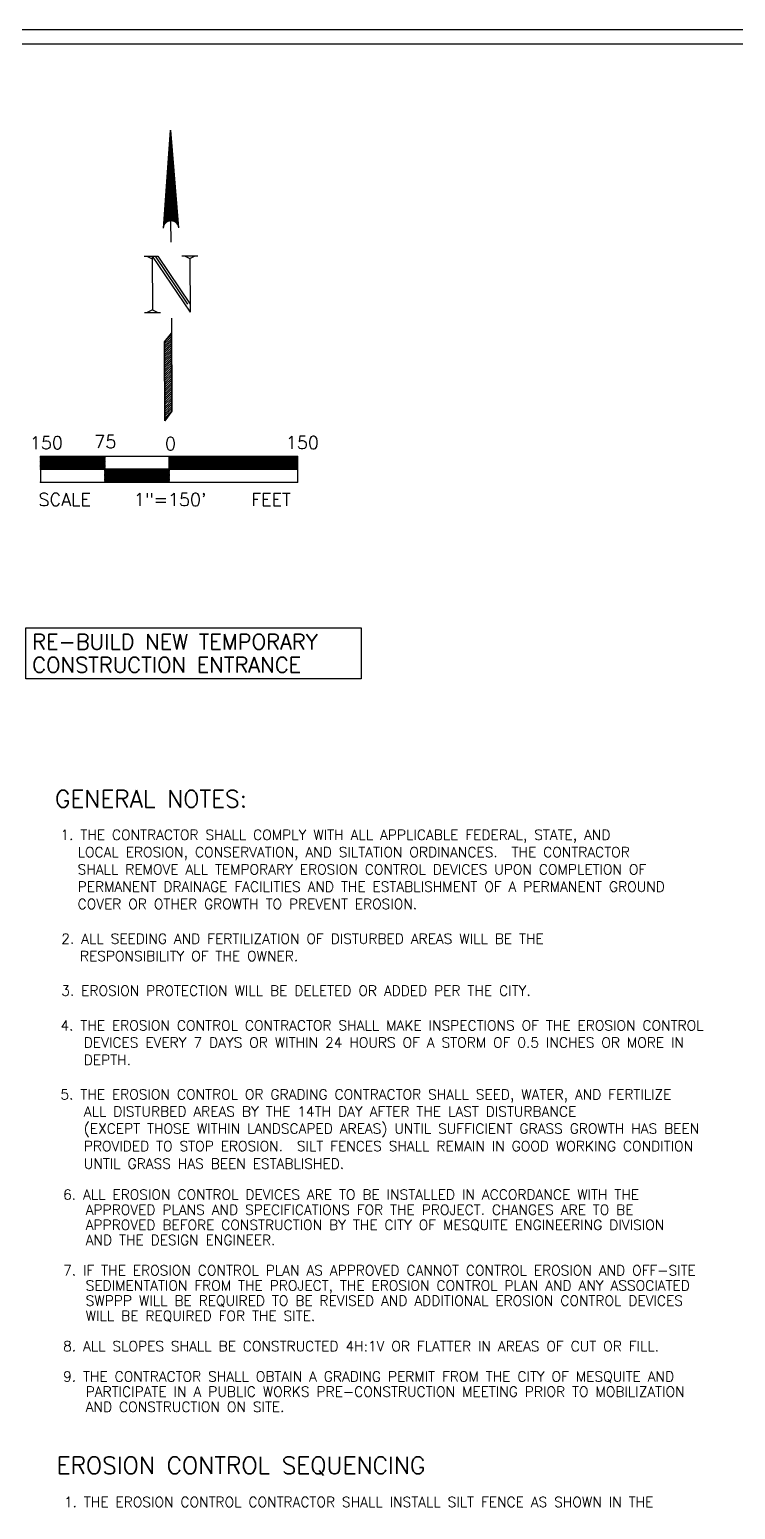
# Model space of a CAD drawing. Header units: inches. Extents: x 0 to 5400, y 0 to 3454.
# Drawn here: x 2623 to 3446, y 1728 to 3454 of the extents above; entities that cross this region are included whole.
import ezdxf

# ---------------------------------------------------------------- set-up
doc = ezdxf.new("R2010")
doc.units = ezdxf.units.IN
doc.header["$MEASUREMENT"] = 0
doc.layers.add('FINAL_DTM', color=15, linetype='Continuous')
doc.layers.add('SHEET', color=4, linetype='Continuous')
doc.styles.add('SIMPLEX', font='simplex')
doc.styles.add('SIMPLEX1', font='simplex1')

# ---------------------------------------------------------------- blocks, each defined once
blk = doc.blocks.new('JBI_NORTH_ARROW')
at = {"color": 3, "linetype": 'Continuous'}
for p, q in [((-0.048, 0.3377), (0, 0.9727)), ((0, 0.9727), (0.048, 0.3377)), ((0, 0.3857), (0, 0.9727)), ((-0.0048, 0.3855), (-0.0048, 0.9092)), ((0.0048, 0.3855), (0.0048, 0.9092)), ((-0.0144, 0.3835), (-0.0144, 0.7822)), ((-0.0096, 0.3847), (-0.0096, 0.8457)), ((0.0096, 0.3847), (0.0096, 0.8457)), ((0.0144, 0.3835), (0.0144, 0.7822)), ((-0.0192, 0.3817), (-0.0192, 0.7187)), ((0.0192, 0.3817), (0.0192, 0.7187)), ((-0.0288, 0.3761), (-0.0288, 0.5917)), ((-0.024, 0.3793), (-0.024, 0.6552)), ((0.024, 0.3793), (0.024, 0.6552)), ((0.0288, 0.3761), (0.0288, 0.5917)), ((-0.0336, 0.372), (-0.0336, 0.5282)), ((0.0336, 0.372), (0.0336, 0.5282)), ((-0.0432, 0.3586), (-0.0432, 0.4012)), ((-0.0384, 0.3665), (-0.0384, 0.4647)), ((0, 0.2459), (0, 0.3857)), ((0.0384, 0.3665), (0.0384, 0.4647)), ((0.0432, 0.3586), (0.0432, 0.4012)), ((-0.174, 0.1566), (-0.087, 0.1566)), ((-0.1566, 0.1566), (-0.1218, 0.1392)), ((-0.1218, 0.1566), (-0.1218, -0.1914)), ((-0.1218, 0.1566), (0.1218, -0.2088)), ((-0.1044, 0.1566), (0.1044, -0.1566)), ((-0.087, 0.1566), (0.1218, -0.1566)), ((0.0696, 0.1566), (0.174, 0.1566)), ((0.087, 0.1566), (0.1218, 0.1392)), ((0.1218, 0.1392), (0.1566, 0.1566)), ((0.1218, 0.1392), (0.1218, -0.2088)), ((0.1218, 0.1392), (0.1218, 0.1392)), ((-0.1218, -0.1914), (-0.1566, -0.2088)), ((-0.1218, -0.1914), (-0.087, -0.2088)), ((-0.174, -0.2088), (-0.0696, -0.2088)), ((0, -0.2459), (0, -0.8501)), ((-0.0468, -0.4005), (0, -0.3443)), ((0, -0.3443), (-0.0468, -0.4005)), ((-0.0468, -0.4129), (0, -0.3661)), ((-0.0468, -0.427), (0, -0.3802)), ((-0.0382, -0.3901), (0, -0.3519)), ((0, -0.8501), (0, -0.3443)), ((-0.0468, -0.4412), (0, -0.3943)), ((-0.0468, -0.911), (-0.0468, -0.4005)), ((-0.0468, -0.4005), (-0.0468, -0.911)), ((-0.0468, -0.4553), (0, -0.4085)), ((-0.0468, -0.4695), (0, -0.4226)), ((-0.0468, -0.4836), (0, -0.4368)), ((-0.0468, -0.4977), (0, -0.4509)), ((-0.0468, -0.5119), (0, -0.465)), ((-0.0468, -0.526), (0, -0.4792)), ((-0.0468, -0.5402), (0, -0.4933)), ((-0.0468, -0.5543), (0, -0.5075)), ((-0.0468, -0.5685), (0, -0.5216)), ((-0.0468, -0.5826), (0, -0.5358)), ((-0.0468, -0.5967), (0, -0.5499)), ((-0.0468, -0.6109), (0, -0.564)), ((-0.0468, -0.625), (0, -0.5782)), ((-0.0468, -0.6392), (0, -0.5923)), ((-0.0468, -0.6533), (0, -0.6065)), ((-0.0468, -0.6674), (0, -0.6206)), ((-0.0468, -0.6816), (0, -0.6348)), ((-0.0468, -0.6957), (0, -0.6489)), ((-0.0468, -0.7099), (0, -0.663)), ((-0.0468, -0.724), (0, -0.6772)), ((-0.0468, -0.7382), (0, -0.6913)), ((-0.0468, -0.7523), (0, -0.7055)), ((-0.0468, -0.7664), (0, -0.7196)), ((-0.0468, -0.7806), (0, -0.7337)), ((-0.0468, -0.7947), (0, -0.7479)), ((-0.0468, -0.8089), (0, -0.762)), ((-0.0468, -0.823), (0, -0.7762)), ((-0.0468, -0.8372), (0, -0.7903)), ((-0.0468, -0.8513), (0, -0.8045)), ((-0.0468, -0.8654), (0, -0.8186)), ((-0.0468, -0.8796), (0, -0.8327)), ((-0.0468, -0.8937), (0, -0.8469)), ((0, -0.8501), (-0.0468, -0.911)), ((-0.0468, -0.911), (0, -0.8501)), ((-0.0468, -0.9079), (-0.0363, -0.8973))]:
    blk.add_line(p, q, dxfattribs=at)
at = {"color": 3, "linetype": 'Continuous', "flags": 128}
for points in [[(-0.048, 0.3377), (-0.048, 0.3377), (-0.048, 0.3377, -0.414214), (0, 0.3857), (0, 0.3857)], [(0, 0.3857), (0, 0.3857), (0, 0.3857, -0.414214), (0.048, 0.3377), (0.048, 0.3377)]]:
    blk.add_lwpolyline(points, format="xyb", dxfattribs=at)

msp = doc.modelspace()

# ---------------------------------------------------------------- linework, layer by layer
at = {"layer": 'FINAL_DTM', "color": 4, "linetype": 'Continuous', "flags": 128}
msp.add_lwpolyline([(2618.7, 2726.5), (2618.7, 2756.2), (3009.7, 2756.2), (3009.7, 2696.8), (2618.7, 2696.8), (2618.7, 2726.5)], close=True, dxfattribs=at)
at = {"layer": 'SHEET', "color": 20, "linetype": 'Continuous', "flags": 128}
msp.add_lwpolyline([(0, 0), (0, 3454.2), (5400, 3454.2), (5400, 0), (0, 0)], close=True, dxfattribs=at)
at = {"layer": 'SHEET', "color": 17, "linetype": 'Continuous', "flags": 128}
msp.add_lwpolyline([(140.7, 17.1), (5300.7, 17.1), (5300.7, 3437.1), (140.7, 3437.1), (140.7, 17.1)], close=True, dxfattribs=at)
at = {"layer": 'SHEET', "color": 3, "linetype": 'Continuous', "flags": 128}
for points in [[(2935.6, 2956.3), (2635.6, 2956.3)], [(2635.6, 2956.3), (2635.6, 2926.3)], [(2635.6, 2956.3), (2710.6, 2956.3)], [(2635.6, 2954.8), (2710.6, 2954.8)], [(2635.6, 2953.3), (2710.6, 2953.3)], [(2785.6, 2941.3), (2785.6, 2956.3)], [(2785.6, 2956.3), (2935.6, 2956.3)], [(2785.6, 2956.3), (2935.6, 2956.3)], [(2785.6, 2954.8), (2935.6, 2954.8)], [(2785.6, 2953.3), (2935.6, 2953.3)], [(2935.6, 2956.3), (2935.6, 2926.3)], [(2635.6, 2951.8), (2710.6, 2951.8)], [(2635.6, 2950.3), (2710.6, 2950.3)], [(2635.6, 2948.8), (2710.6, 2948.8)], [(2635.6, 2947.3), (2710.6, 2947.3)], [(2635.6, 2945.8), (2710.6, 2945.8)], [(2635.6, 2944.3), (2710.6, 2944.3)], [(2635.6, 2942.8), (2710.6, 2942.8)], [(2635.6, 2941.3), (2710.6, 2941.3)], [(2710.6, 2941.3), (2785.6, 2941.3)], [(2710.6, 2939.8), (2785.6, 2939.8)], [(2710.6, 2938.3), (2785.6, 2938.3)], [(2710.6, 2936.8), (2785.6, 2936.8)], [(2710.6, 2935.3), (2785.6, 2935.3)], [(2785.6, 2951.8), (2935.6, 2951.8)], [(2785.6, 2950.3), (2935.6, 2950.3)], [(2785.6, 2948.8), (2935.6, 2948.8)], [(2785.6, 2947.3), (2935.6, 2947.3)], [(2785.6, 2945.8), (2935.6, 2945.8)], [(2785.6, 2944.3), (2935.6, 2944.3)], [(2785.6, 2942.8), (2935.6, 2942.8)], [(2785.6, 2941.3), (2935.6, 2941.3)], [(2935.6, 2941.3), (2785.6, 2941.3)], [(2635.6, 2926.3), (2935.6, 2926.3)], [(2710.6, 2933.8), (2785.6, 2933.8)], [(2710.6, 2932.3), (2785.6, 2932.3)], [(2710.6, 2930.8), (2785.6, 2930.8)], [(2710.6, 2929.3), (2785.6, 2929.3)], [(2710.6, 2927.8), (2785.6, 2927.8)], [(2710.6, 2926.3), (2785.6, 2926.3)]]:
    msp.add_lwpolyline(points, dxfattribs=at)
for points in [[(2635.6, 2941.3), (2710.6, 2941.3), (2710.6, 2956.3), (2635.6, 2956.3), (2635.6, 2941.3)], [(2710.6, 2926.3), (2785.6, 2926.3), (2785.6, 2941.3), (2710.6, 2941.3), (2710.6, 2926.3)]]:
    msp.add_lwpolyline(points, close=True, dxfattribs=at)
at = {"layer": 'SHEET', "color": 3, "linetype": 'Continuous'}
for p in [(2635.6, 2956.3), (2635.6, 2956.3), (2635.6, 2954.8), (2635.6, 2953.3), (2710.6, 2956.3), (2710.6, 2954.8), (2710.6, 2953.3), (2785.6, 2956.3), (2785.6, 2956.3), (2785.6, 2954.8), (2785.6, 2953.3), (2935.6, 2956.3), (2935.6, 2956.3), (2935.6, 2954.8), (2935.6, 2953.3), (2635.6, 2951.8), (2635.6, 2950.3), (2635.6, 2948.8), (2635.6, 2947.3), (2635.6, 2945.8), (2635.6, 2944.3), (2635.6, 2942.8), (2635.6, 2941.3), (2710.6, 2951.8), (2710.6, 2950.3), (2710.6, 2948.8), (2710.6, 2947.3), (2710.6, 2945.8), (2710.6, 2944.3), (2710.6, 2942.8), (2710.6, 2941.3), (2710.6, 2941.3), (2710.6, 2939.8), (2710.6, 2938.3), (2710.6, 2936.8), (2710.6, 2935.3), (2785.6, 2951.8), (2785.6, 2950.3), (2785.6, 2948.8), (2785.6, 2947.3), (2785.6, 2945.8), (2785.6, 2944.3), (2785.6, 2942.8), (2785.6, 2941.3), (2785.6, 2941.3), (2785.6, 2941.3), (2785.6, 2939.8), (2785.6, 2938.3), (2785.6, 2936.8), (2785.6, 2935.3), (2935.6, 2951.8), (2935.6, 2950.3), (2935.6, 2948.8), (2935.6, 2947.3), (2935.6, 2945.8), (2935.6, 2944.3), (2935.6, 2942.8), (2935.6, 2941.3), (2935.6, 2941.3), (2635.6, 2926.3), (2710.6, 2933.8), (2710.6, 2932.3), (2710.6, 2930.8), (2710.6, 2929.3), (2710.6, 2927.8), (2710.6, 2926.3), (2785.6, 2933.8), (2785.6, 2932.3), (2785.6, 2930.8), (2785.6, 2929.3), (2785.6, 2927.8), (2785.6, 2926.3), (2935.6, 2926.3)]:
    msp.add_point(p, dxfattribs=at)

# ---------------------------------------------------------------- block references
at = {"layer": 'SHEET', "color": 2, "linetype": 'Continuous', "xscale": 179.9999999999996, "yscale": 180.0000000000004, "zscale": 150, "rotation": 0.2989044302252141}
msp.add_blockref('JBI_NORTH_ARROW', (2788.2, 3161.9), dxfattribs=at)

# ---------------------------------------------------------------- texts
at = {"layer": 'FINAL_DTM', "color": 4, "linetype": 'Continuous', "style": 'SIMPLEX1'}
for s, p in [('RE-BUILD NEW TEMPORARY', (2625.9, 2731)), ('CONSTRUCTION ENTRANCE', (2625.9, 2704))]:
    msp.add_text(s, height=18, dxfattribs=at).set_placement(p)
at = {"layer": 'SHEET', "color": 3, "linetype": 'Continuous', "style": 'SIMPLEX'}
for s, p in [('150', (2623.3, 2964.6)), ('75', (2698.4, 2965.9)), ('0', (2780.9, 2963.6)), ('150', (2922, 2964.9)), ('SCALE    1"=150\'    FEET', (2633.4, 2898.4))]:
    msp.add_text(s, height=15, dxfattribs=at).set_placement(p)
at = {"layer": 'SHEET', "color": 4, "linetype": 'Continuous', "style": 'SIMPLEX'}
for s, p in [('GENERAL NOTES:', (2652.6, 2546.7)), ('EROSION CONTROL SEQUENCING', (2654.6, 1769.1))]:
    msp.add_text(s, height=19.954, dxfattribs=at).set_placement(p)
at = {"layer": 'SHEET', "color": 2, "linetype": 'Continuous', "style": 'SIMPLEX'}
for s, height, p in [('1. THE CONTRACTOR SHALL COMPLY WITH ALL APPLICABLE FEDERAL, STATE, AND', 11.791, (2658.9, 2508.9)), ('   LOCAL EROSION, CONSERVATION, AND SILTATION ORDINANCES.  THE CONTRACTOR', 11.791, (2652.6, 2488.7)), ('   SHALL REMOVE ALL TEMPORARY EROSION CONTROL DEVICES UPON COMPLETION OF', 11.791, (2652.6, 2468.5)), ('   PERMANENT DRAINAGE FACILITIES AND THE ESTABLISHMENT OF A PERMANENT GROUND', 11.791, (2652.6, 2448.4)), ('   COVER OR OTHER GROWTH TO PREVENT EROSION.', 11.791, (2652.6, 2428.1)), ('2. ALL SEEDING AND FERTILIZATION OF DISTURBED AREAS WILL BE THE', 11.791, (2659.9, 2387.6)), ('   RESPONSIBILITY OF THE OWNER.', 11.791, (2655.3, 2367.4)), ('3. EROSION PROTECTION WILL BE DELETED OR ADDED PER THE CITY.', 11.791, (2659.9, 2327)), ('4. THE EROSION CONTROL CONTRACTOR SHALL MAKE INSPECTIONS OF THE EROSION CONTROL', 11.791, (2658.9, 2286.5)), ('DEVICES EVERY 7 DAYS OR WITHIN 24 HOURS OF A STORM OF 0.5 INCHES OR MORE IN', 11.791, (2686.2, 2266.5)), ('DEPTH.', 11.79, (2686.2, 2246.2)), ('5. THE EROSION CONTROL OR GRADING CONTRACTOR SHALL SEED, WATER, AND FERTILIZE', 11.791, (2658.9, 2206)), ('ALL DISTURBED AREAS BY THE 14TH DAY AFTER THE LAST DISTURBANCE', 11.791, (2686.2, 2186)), ('(EXCEPT THOSE WITHIN LANDSCAPED AREAS) UNTIL SUFFICIENT GRASS GROWTH HAS BEEN', 11.791, (2686.2, 2166.1)), ('PROVIDED TO STOP EROSION.  SILT FENCES SHALL REMAIN IN GOOD WORKING CONDITION', 11.791, (2686.2, 2145.7)), ('UNTIL GRASS HAS BEEN ESTABLISHED.', 11.791, (2686.2, 2125.2)), ('6. ALL EROSION CONTROL DEVICES ARE TO BE INSTALLED IN ACCORDANCE WITH THE', 11.791, (2662, 2089.1)), ('   APPROVED PLANS AND SPECIFICATIONS FOR THE PROJECT. CHANGES ARE TO BE', 11.791, (2662, 2071.4)), ('   APPROVED BEFORE CONSTRUCTION BY THE CITY OF MESQUITE ENGINEERING DIVISION', 11.791, (2662, 2053.7)), ('   AND THE DESIGN ENGINEER.', 11.791, (2662, 2036.1)), ('7. IF THE EROSION CONTROL PLAN AS APPROVED CANNOT CONTROL EROSION AND OFF-SITE', 11.791, (2662, 2000.7)), ('   SEDIMENTATION FROM THE PROJECT, THE EROSION CONTROL PLAN AND ANY ASSOCIATED', 11.791, (2662, 1983)), ('   SWPPP WILL BE REQUIRED TO BE REVISED AND ADDITIONAL EROSION CONTROL DEVICES', 11.791, (2662, 1965.3)), ('   WILL BE REQUIRED FOR THE SITE.', 11.791, (2662, 1947.6)), ('8. ALL SLOPES SHALL BE CONSTRUCTED 4H:1V OR FLATTER IN AREAS OF CUT OR FILL.', 11.791, (2662, 1912.2)), ('9. THE CONTRACTOR SHALL OBTAIN A GRADING PERMIT FROM THE CITY OF MESQUITE AND', 11.791, (2662, 1876.9)), ('   PARTICIPATE IN A PUBLIC WORKS PRE-CONSTRUCTION MEETING PRIOR TO MOBILIZATION', 11.791, (2662, 1859.2)), ('   AND CONSTRUCTION ON SITE.', 11.791, (2662, 1841.5)), ('1. THE EROSION CONTROL CONTRACTOR SHALL INSTALL SILT FENCE AS SHOWN IN THE', 11.791, (2663, 1730.4))]:
    msp.add_text(s, height=height, dxfattribs=at).set_placement(p)

doc.saveas('drawing.dxf')
